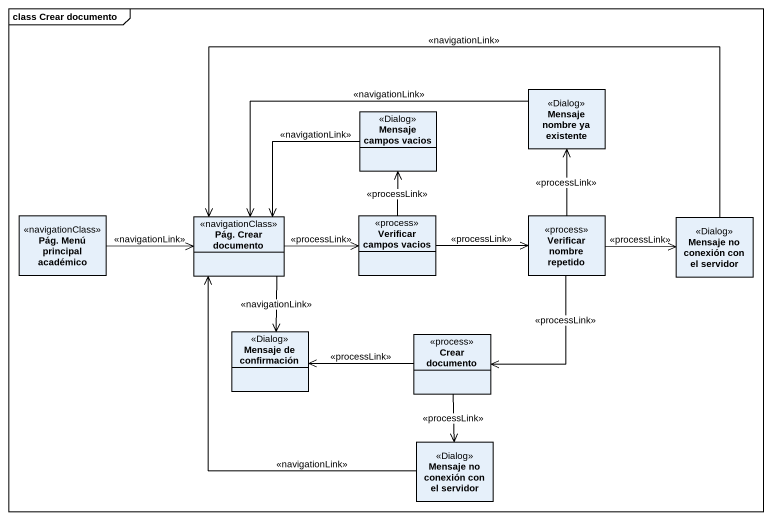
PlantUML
@startuml
mainframe class Crear documento
hide circle
hide empty members
class "Mensaje campos vacios" as Mensaje_campos_vacios <<Dialog>>
class "Mensaje nombre ya existente" as Mensaje_nombre_ya_existente <<Dialog>>
class "Pág. Menú principal académico" as Pág_Menú_principal_académico <<navigationClass>>
class "Pág. Crear documento" as Pág_Crear_documento <<navigationClass>>
class "Verificar campos vacios" as Verificar_campos_vacios <<process>>
class "Verificar nombre repetido" as Verificar_nombre_repetido <<process>>
class "Mensaje no conexión con el servidor" as Mensaje_no_conexión_con_el <<Dialog>>
class "Mensaje de confirmación" as Mensaje_de_confirmación <<Dialog>>
class "Crear documento" as Crear_documento <<process>>
class "Mensaje no conexión con el servidor" as Mensaje_no_conexión_con_el_2 <<Dialog>>
Mensaje_campos_vacios --> Pág_Crear_documento : <<navigationLink>>
Mensaje_nombre_ya_existente -left-> Pág_Crear_documento : <<navigationLink>>
Pág_Menú_principal_académico -right-> Pág_Crear_documento : <<navigationLink>>
Pág_Crear_documento -right-> Verificar_campos_vacios : <<processLink>>
Pág_Crear_documento --> Mensaje_de_confirmación : <<navigationLink>>
Verificar_campos_vacios -up-> Mensaje_campos_vacios : <<processLink>>
Verificar_campos_vacios -right-> Verificar_nombre_repetido : <<processLink>>
Verificar_nombre_repetido -up-> Mensaje_nombre_ya_existente : <<processLink>>
Verificar_nombre_repetido -right-> Mensaje_no_conexión_con_el : <<processLink>>
Verificar_nombre_repetido --> Crear_documento : <<processLink>>
Mensaje_no_conexión_con_el -left-> Pág_Crear_documento : <<navigationLink>>
Crear_documento -left-> Mensaje_de_confirmación : <<processLink>>
Crear_documento --> Mensaje_no_conexión_con_el_2 : <<processLink>>
Mensaje_no_conexión_con_el_2 -up-> Pág_Crear_documento : <<navigationLink>>
@enduml
